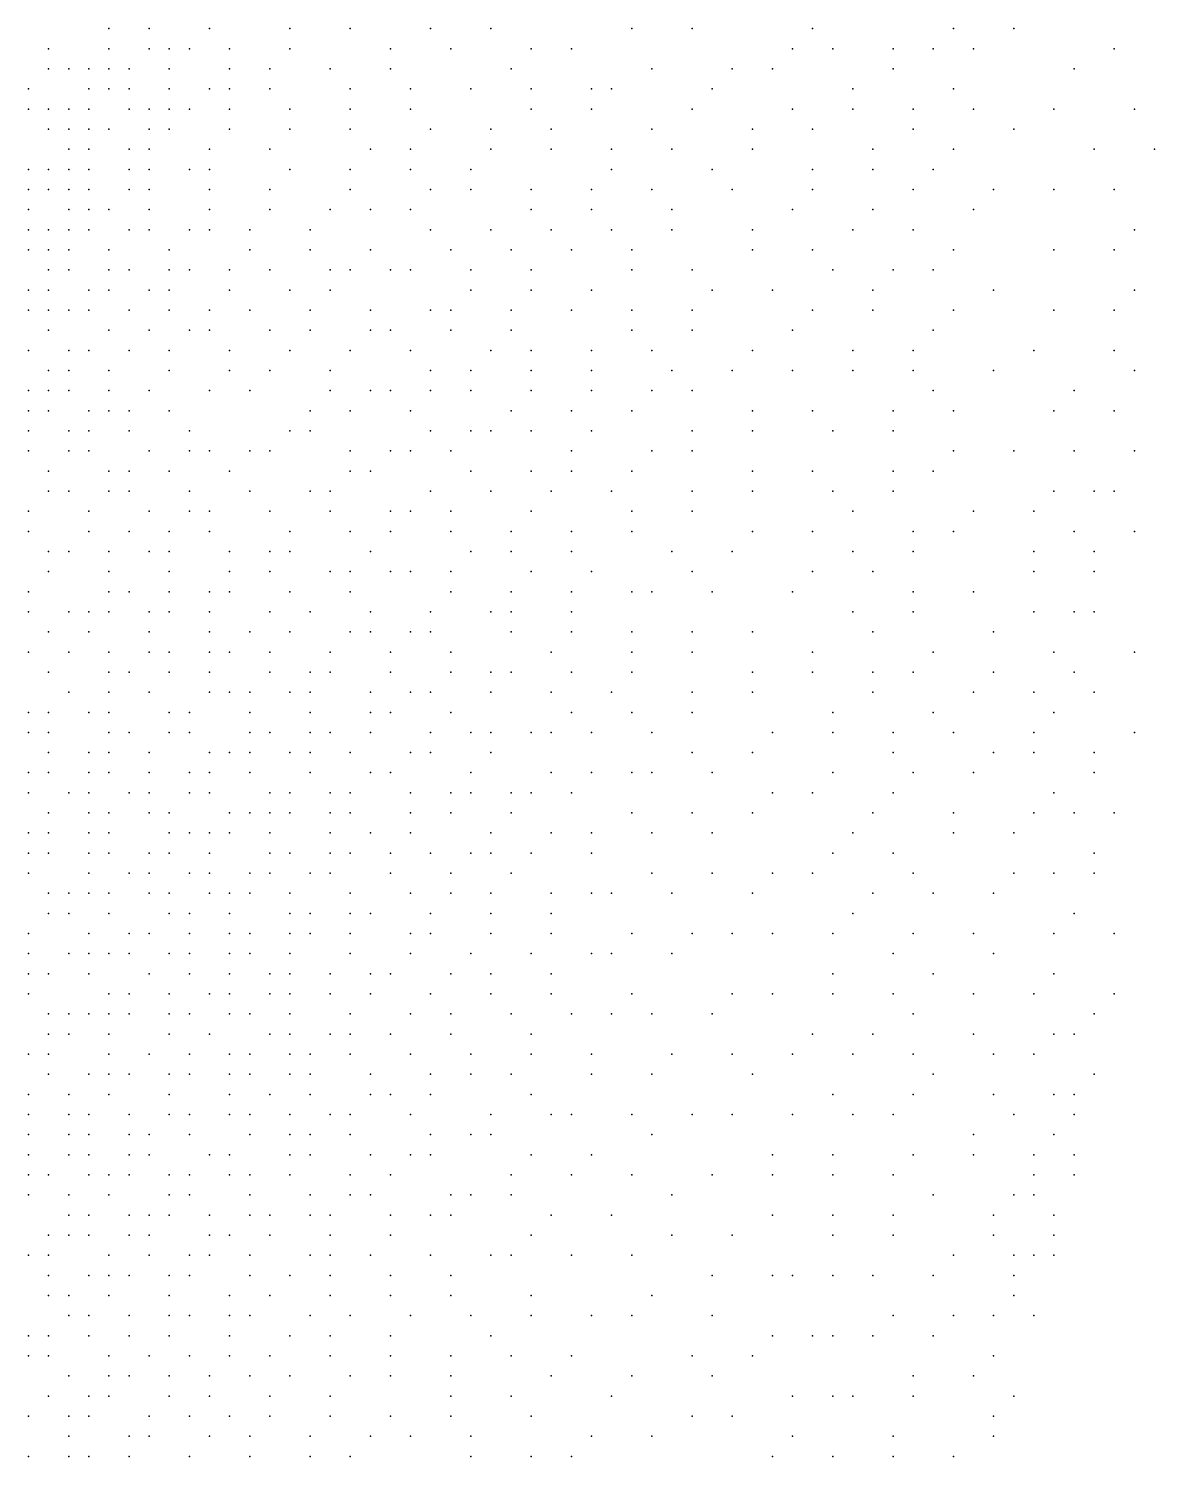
# Model space of a CAD drawing. Extents: x 429 to 793, y 817 to 1241.
# Drawn here: x 742.5 to 783.4, y 1029 to 1080.9 of the extents above; entities that cross this region are included whole.
import ezdxf

# ---------------------------------------------------------------- set-up
doc = ezdxf.new("R2010")
doc.units = 0

msp = doc.modelspace()

# ---------------------------------------------------------------- linework, layer by layer
for p in [(745.46, 1080.87, 164.753), (746.92, 1080.87, 163.33), (749.11, 1080.87, 160.583), (752.03, 1080.87, 157.74), (754.22, 1080.87, 155.53), (757.14, 1080.87, 152.585), (759.33, 1080.87, 149.86), (764.44, 1080.87, 142.743), (766.63, 1080.87, 139.165), (771.01, 1080.87, 129.66), (776.12, 1080.87, 115.195), (778.31, 1080.87, 107.238), (743.27, 1080.14, 166.727), (745.46, 1080.14, 164.548), (746.92, 1080.14, 163.305), (747.65, 1080.14, 162.54), (748.38, 1080.14, 161.487), (749.84, 1080.14, 160.45), (752.03, 1080.14, 158.133), (755.68, 1080.14, 154.42), (757.87, 1080.14, 151.99), (760.79, 1080.14, 147.813), (762.25, 1080.14, 146.448), (770.28, 1080.14, 131.862), (771.74, 1080.14, 128.385), (773.93, 1080.14, 122.55), (775.39, 1080.14, 118.312), (776.85, 1080.14, 112.822), (781.96, 1080.14, 85.96), (743.27, 1079.41, 167.1), (744, 1079.41, 166.345), (744.73, 1079.41, 165.59), (745.46, 1079.41, 165.02), (746.19, 1079.41, 164.07), (747.65, 1079.41, 162.345), (749.84, 1079.41, 160.21), (751.3, 1079.41, 158.527), (753.49, 1079.41, 156.72), (755.68, 1079.41, 154.158), (760.06, 1079.41, 149.34), (765.17, 1079.41, 141.51), (768.09, 1079.41, 136.83), (769.55, 1079.41, 133.695), (773.93, 1079.41, 122.948), (780.5, 1079.41, 96.078), (742.54, 1078.68, 167.887), (744.73, 1078.68, 165.682), (745.46, 1078.68, 164.83), (746.19, 1078.68, 163.875), (747.65, 1078.68, 162.66), (749.11, 1078.68, 161.077), (749.84, 1078.68, 160.54), (751.3, 1078.68, 158.92), (754.22, 1078.68, 156.02), (756.41, 1078.68, 153.37), (758.6, 1078.68, 150.882), (760.79, 1078.68, 148.313), (762.98, 1078.68, 145.28), (763.71, 1078.68, 144.53), (767.36, 1078.68, 138.22), (772.47, 1078.68, 126.73), (776.12, 1078.68, 114.815), (742.54, 1077.95, 168.28), (743.27, 1077.95, 167.515), (744, 1077.95, 166.75), (744.73, 1077.95, 165.723), (746.19, 1077.95, 164.19), (746.92, 1077.95, 163.17), (747.65, 1077.95, 162.56), (748.38, 1077.95, 161.99), (749.84, 1077.95, 160.365), (752.03, 1077.95, 158.173), (754.22, 1077.95, 156.015), (756.41, 1077.95, 153.827), (760.79, 1077.95, 148.147), (762.98, 1077.95, 145.622), (766.63, 1077.95, 139.265), (770.28, 1077.95, 132.292), (772.47, 1077.95, 126.755), (774.66, 1077.95, 120.853), (776.85, 1077.95, 113.635), (779.77, 1077.95, 101.167), (782.69, 1077.95, 79.24), (743.27, 1077.22, 167.637), (744, 1077.22, 166.615), (744.73, 1077.22, 166.057), (745.46, 1077.22, 165.075), (746.92, 1077.22, 163.838), (747.65, 1077.22, 162.97), (749.84, 1077.22, 160.737), (752.03, 1077.22, 157.993), (754.22, 1077.22, 156.09), (757.14, 1077.22, 152.95), (759.33, 1077.22, 150.425), (761.52, 1077.22, 147.435), (765.17, 1077.22, 142.565), (768.82, 1077.22, 135.182), (771.01, 1077.22, 131.24), (774.66, 1077.22, 120.67), (778.31, 1077.22, 107.25), (744, 1076.49, 166.993), (744.73, 1076.49, 165.967), (746.19, 1076.49, 164.42), (746.92, 1076.49, 163.9), (749.11, 1076.49, 161.23), (751.3, 1076.49, 159.195), (754.95, 1076.49, 155.32), (756.41, 1076.49, 153.845), (759.33, 1076.49, 150.122), (761.52, 1076.49, 147.902), (763.71, 1076.49, 144.49), (765.9, 1076.49, 141.107), (768.82, 1076.49, 135.89), (773.2, 1076.49, 125.675), (776.12, 1076.49, 116.802), (781.23, 1076.49, 92.823), (783.42, 1076.49, 69.13), (742.54, 1075.76, 168.66), (743.27, 1075.76, 167.895), (744, 1075.76, 166.91), (744.73, 1075.76, 166.355), (746.19, 1075.76, 164.815), (746.92, 1075.76, 163.817), (748.38, 1075.76, 162.445), (749.11, 1075.76, 161.67), (752.03, 1075.76, 158.757), (754.22, 1075.76, 155.845), (756.41, 1075.76, 153.948), (758.6, 1075.76, 151.6), (763.71, 1075.76, 144.985), (767.36, 1075.76, 138.645), (771.01, 1075.76, 129.82), (773.2, 1075.76, 125.32), (775.39, 1075.76, 118.785), (742.54, 1075.03, 168.215), (743.27, 1075.03, 167.77), (744, 1075.03, 167.257), (744.73, 1075.03, 166.23), (746.19, 1075.03, 164.69), (746.92, 1075.03, 164.16), (749.11, 1075.03, 161.967), (751.3, 1075.03, 159.73), (754.22, 1075.03, 156.662), (757.14, 1075.03, 153.157), (758.6, 1075.03, 151.695), (760.79, 1075.03, 148.9), (762.98, 1075.03, 145.48), (765.17, 1075.03, 142.675), (768.09, 1075.03, 136.67), (771.01, 1075.03, 131.3), (774.66, 1075.03, 121.113), (777.58, 1075.03, 111.268), (779.77, 1075.03, 101.572), (781.96, 1075.03, 87.55), (742.54, 1074.3, 168.797), (744, 1074.3, 167.335), (744.73, 1074.3, 166.565), (745.46, 1074.3, 165.683), (746.92, 1074.3, 164.238), (749.11, 1074.3, 161.927), (751.3, 1074.3, 159.59), (753.49, 1074.3, 157.317), (754.95, 1074.3, 155.622), (756.41, 1074.3, 154.215), (760.79, 1074.3, 149.045), (762.98, 1074.3, 146.043), (765.9, 1074.3, 141.732), (770.28, 1074.3, 132.772), (773.2, 1074.3, 126.115), (776.85, 1074.3, 114.87), (742.54, 1073.57, 168.677), (743.27, 1073.57, 168.193), (744, 1073.57, 167.16), (744.73, 1073.57, 166.465), (746.19, 1073.57, 165.255), (746.92, 1073.57, 164.48), (748.38, 1073.57, 162.88), (749.11, 1073.57, 162.343), (750.57, 1073.57, 160.71), (752.76, 1073.57, 158.595), (757.14, 1073.57, 153.41), (759.33, 1073.57, 150.727), (761.52, 1073.57, 148.122), (763.71, 1073.57, 144.96), (765.9, 1073.57, 141.45), (768.82, 1073.57, 135.488), (772.47, 1073.57, 128.412), (774.66, 1073.57, 122.32), (782.69, 1073.57, 81.3), (742.54, 1072.84, 169.13), (743.27, 1072.84, 168.36), (744, 1072.84, 167.59), (745.46, 1072.84, 166.03), (747.65, 1072.84, 163.915), (750.57, 1072.84, 160.55), (752.76, 1072.84, 158.177), (754.95, 1072.84, 156.427), (757.87, 1072.84, 153.23), (760.06, 1072.84, 149.82), (762.25, 1072.84, 147.43), (764.44, 1072.84, 143.922), (768.82, 1072.84, 136.05), (771.01, 1072.84, 131.952), (776.12, 1072.84, 117.67), (779.77, 1072.84, 101.59), (781.96, 1072.84, 88.37), (743.27, 1072.11, 168.542), (744, 1072.11, 167.515), (745.46, 1072.11, 166.473), (746.19, 1072.11, 165.423), (747.65, 1072.11, 163.82), (748.38, 1072.11, 163.48), (749.84, 1072.11, 162.123), (751.3, 1072.11, 160.55), (753.49, 1072.11, 158.103), (754.22, 1072.11, 157.475), (755.68, 1072.11, 155.69), (756.41, 1072.11, 155.04), (758.6, 1072.11, 152.42), (760.79, 1072.11, 149.128), (764.44, 1072.11, 144.43), (766.63, 1072.11, 141.038), (771.74, 1072.11, 129.975), (773.93, 1072.11, 124.664), (775.39, 1072.11, 120.035), (742.54, 1071.38, 169.49), (743.27, 1071.38, 168.467), (744.73, 1071.38, 167.44), (745.46, 1071.38, 166.655), (746.92, 1071.38, 164.817), (747.65, 1071.38, 164.29), (749.84, 1071.38, 162.097), (752.03, 1071.38, 159.59), (753.49, 1071.38, 158.062), (758.6, 1071.38, 152.303), (760.79, 1071.38, 149.63), (762.98, 1071.38, 146.98), (767.36, 1071.38, 139.93), (769.55, 1071.38, 135.435), (773.2, 1071.38, 126.602), (777.58, 1071.38, 112.552), (782.69, 1071.38, 82.277), (742.54, 1070.65, 169.335), (743.27, 1070.65, 168.925), (744, 1070.65, 167.917), (744.73, 1070.65, 167.385), (746.19, 1070.65, 165.81), (747.65, 1070.65, 164.225), (749.11, 1070.65, 162.955), (750.57, 1070.65, 161.68), (752.76, 1070.65, 159.11), (754.95, 1070.65, 156.707), (757.14, 1070.65, 154.445), (757.87, 1070.65, 153.525), (760.06, 1070.65, 150.753), (762.25, 1070.65, 147.965), (764.44, 1070.65, 143.94), (766.63, 1070.65, 141.3), (771.01, 1070.65, 131.89), (773.2, 1070.65, 127.025), (776.12, 1070.65, 117.726), (779.77, 1070.65, 102.711), (781.96, 1070.65, 89.21), (743.27, 1069.92, 169.28), (745.46, 1069.92, 166.803), (746.92, 1069.92, 165.75), (748.38, 1069.92, 164.16), (749.11, 1069.92, 163.59), (751.3, 1069.92, 161.22), (752.76, 1069.92, 159.63), (754.95, 1069.92, 157.23), (755.68, 1069.92, 156.18), (757.87, 1069.92, 153.983), (760.06, 1069.92, 151.21), (764.44, 1069.92, 144.577), (766.63, 1069.92, 141.02), (770.28, 1069.92, 133.36), (775.39, 1069.92, 120.71), (742.54, 1069.19, 169.897), (744, 1069.19, 168.46), (744.73, 1069.19, 167.843), (746.19, 1069.19, 166.243), (747.65, 1069.19, 165.162), (749.84, 1069.19, 162.997), (752.03, 1069.19, 160.15), (754.22, 1069.19, 158.303), (756.41, 1069.19, 155.643), (759.33, 1069.19, 152.18), (760.79, 1069.19, 150.327), (762.98, 1069.19, 146.86), (765.17, 1069.19, 144.188), (768.82, 1069.19, 136.96), (772.47, 1069.19, 128.977), (774.66, 1069.19, 122.857), (779.04, 1069.19, 106.468), (781.96, 1069.19, 88.683), (743.27, 1068.46, 169.353), (744, 1068.46, 168.825), (745.46, 1068.46, 167.64), (747.65, 1068.46, 165.107), (749.84, 1068.46, 163.205), (751.3, 1068.46, 161.78), (753.49, 1068.46, 159.292), (757.14, 1068.46, 154.423), (758.6, 1068.46, 153.02), (760.79, 1068.46, 150.375), (762.98, 1068.46, 147.48), (765.9, 1068.46, 142.613), (768.09, 1068.46, 139.08), (770.28, 1068.46, 134.51), (772.47, 1068.46, 128.637), (774.66, 1068.46, 123.268), (777.58, 1068.46, 112.215), (782.69, 1068.46, 81.755), (742.54, 1067.73, 170.32), (743.27, 1067.73, 169.807), (744, 1067.73, 168.78), (745.46, 1067.73, 167.747), (746.92, 1067.73, 166.17), (749.11, 1067.73, 163.985), (750.57, 1067.73, 162.3), (753.49, 1067.73, 159.192), (754.95, 1067.73, 158.09), (755.68, 1067.73, 156.87), (757.14, 1067.73, 154.96), (758.6, 1067.73, 153.825), (760.79, 1067.73, 150.81), (762.98, 1067.73, 147.85), (765.17, 1067.73, 144.465), (766.63, 1067.73, 140.997), (775.39, 1067.73, 120.97), (780.5, 1067.73, 99.2), (742.54, 1067, 170.84), (743.27, 1067, 169.93), (744.73, 1067, 168.77), (745.46, 1067, 167.74), (746.19, 1067, 167.205), (747.65, 1067, 165.985), (752.76, 1067, 160.5), (754.22, 1067, 159.243), (756.41, 1067, 156.067), (760.06, 1067, 151.997), (762.25, 1067, 149.053), (764.44, 1067, 145.75), (768.82, 1067, 137.648), (771.01, 1067, 133.145), (773.93, 1067, 125.66), (776.12, 1067, 118.645), (779.77, 1067, 103.316), (781.96, 1067, 88.715), (742.54, 1066.27, 170.842), (744, 1066.27, 169.15), (744.73, 1066.27, 168.25), (746.19, 1066.27, 167.707), (748.38, 1066.27, 165.135), (752.03, 1066.27, 161.755), (752.76, 1066.27, 160.89), (757.14, 1066.27, 155.973), (758.6, 1066.27, 154.017), (759.33, 1066.27, 153.25), (760.79, 1066.27, 151.033), (762.98, 1066.27, 147.415), (766.63, 1066.27, 141.275), (768.82, 1066.27, 138.215), (771.74, 1066.27, 130.26), (773.93, 1066.27, 125.686), (742.54, 1065.54, 171.105), (744, 1065.54, 169.81), (744.73, 1065.54, 169.29), (746.92, 1065.54, 167.165), (748.38, 1065.54, 165.535), (749.11, 1065.54, 164.978), (750.57, 1065.54, 163.297), (751.3, 1065.54, 162.742), (754.22, 1065.54, 159.717), (755.68, 1065.54, 157.867), (756.41, 1065.54, 157.177), (757.87, 1065.54, 155.087), (762.25, 1065.54, 149.497), (765.17, 1065.54, 144.603), (766.63, 1065.54, 142.36), (776.12, 1065.54, 118.29), (778.31, 1065.54, 110.135), (780.5, 1065.54, 99.257), (782.69, 1065.54, 81.255), (743.27, 1064.81, 170.34), (745.46, 1064.81, 168.755), (746.19, 1064.81, 167.955), (747.65, 1064.81, 166.623), (749.84, 1064.81, 164.387), (754.22, 1064.81, 159.82), (754.95, 1064.81, 158.9), (758.6, 1064.81, 154.37), (760.79, 1064.81, 151.633), (762.25, 1064.81, 149.568), (764.44, 1064.81, 145.675), (768.82, 1064.81, 138.503), (771.01, 1064.81, 132.53), (773.93, 1064.81, 125.747), (775.39, 1064.81, 121.348), (743.27, 1064.08, 170.87), (744, 1064.08, 170.35), (745.46, 1064.08, 168.75), (746.19, 1064.08, 168.222), (748.38, 1064.08, 165.902), (750.57, 1064.08, 163.79), (752.76, 1064.08, 161.43), (753.49, 1064.08, 160.855), (757.14, 1064.08, 156.37), (759.33, 1064.08, 153.768), (761.52, 1064.08, 150.732), (763.71, 1064.08, 147.61), (766.63, 1064.08, 142.772), (768.82, 1064.08, 138.374), (771.74, 1064.08, 131.12), (773.93, 1064.08, 126.3), (779.77, 1064.08, 103.39), (781.23, 1064.08, 94.053), (781.96, 1064.08, 88.51), (742.54, 1063.35, 171.4), (744.73, 1063.35, 169.958), (746.92, 1063.35, 167.693), (748.38, 1063.35, 166.305), (749.11, 1063.35, 165.883), (751.3, 1063.35, 163.16), (753.49, 1063.35, 161.08), (755.68, 1063.35, 158.86), (756.41, 1063.35, 157.742), (757.87, 1063.35, 155.523), (760.79, 1063.35, 151.96), (764.44, 1063.35, 146.72), (766.63, 1063.35, 143.185), (772.47, 1063.35, 130.152), (776.85, 1063.35, 116.385), (779.04, 1063.35, 106.685), (742.54, 1062.62, 171.94), (744.73, 1062.62, 169.835), (746.19, 1062.62, 168.237), (747.65, 1062.62, 167.15), (749.11, 1062.62, 166.023), (752.03, 1062.62, 163.145), (754.22, 1062.62, 160.09), (755.68, 1062.62, 158.823), (757.87, 1062.62, 156.1), (760.06, 1062.62, 153.353), (762.25, 1062.62, 149.6), (764.44, 1062.62, 147.13), (768.82, 1062.62, 137.758), (771.01, 1062.62, 134.154), (774.66, 1062.62, 123.53), (776.12, 1062.62, 118.8), (780.5, 1062.62, 98.765), (782.69, 1062.62, 79.667), (743.27, 1061.89, 171.447), (744, 1061.89, 170.923), (745.46, 1061.89, 169.872), (746.92, 1061.89, 168.375), (747.65, 1061.89, 167.56), (749.84, 1061.89, 165.44), (751.3, 1061.89, 164.11), (752.03, 1061.89, 163.1), (754.95, 1061.89, 160), (758.6, 1061.89, 155.508), (760.06, 1061.89, 153.14), (762.25, 1061.89, 150.127), (765.9, 1061.89, 144.265), (768.09, 1061.89, 140.595), (772.47, 1061.89, 130.475), (774.66, 1061.89, 122.76), (779.04, 1061.89, 106.93), (781.23, 1061.89, 93.287), (743.27, 1061.16, 172.01), (745.46, 1061.16, 169.907), (747.65, 1061.16, 167.97), (749.84, 1061.16, 166), (751.3, 1061.16, 164.247), (753.49, 1061.16, 161.85), (754.22, 1061.16, 161.212), (755.68, 1061.16, 159.462), (756.41, 1061.16, 157.96), (757.87, 1061.16, 156.638), (760.79, 1061.16, 153.02), (762.98, 1061.16, 149.17), (766.63, 1061.16, 143.325), (771.01, 1061.16, 134.243), (773.2, 1061.16, 128.61), (779.04, 1061.16, 106.752), (781.23, 1061.16, 93.033), (742.54, 1060.43, 172.537), (745.46, 1060.43, 170.47), (746.19, 1060.43, 169.37), (747.65, 1060.43, 168.267), (749.11, 1060.43, 166.715), (749.84, 1060.43, 165.845), (752.03, 1060.43, 163.625), (754.22, 1060.43, 161.147), (757.87, 1060.43, 157.177), (760.06, 1060.43, 154.333), (762.25, 1060.43, 150.61), (764.44, 1060.43, 147.403), (765.17, 1060.43, 145.973), (767.36, 1060.43, 142.39), (770.28, 1060.43, 135.982), (774.66, 1060.43, 124.072), (776.85, 1060.43, 116.498), (742.54, 1059.7, 173.103), (744, 1059.7, 171.563), (744.73, 1059.7, 171.037), (745.46, 1059.7, 170.497), (746.92, 1059.7, 169.249), (747.65, 1059.7, 168.28), (749.11, 1059.7, 167.155), (751.3, 1059.7, 164.807), (752.76, 1059.7, 163.59), (754.95, 1059.7, 160.775), (757.14, 1059.7, 158.447), (759.33, 1059.7, 154.937), (760.06, 1059.7, 154.278), (762.25, 1059.7, 151.22), (772.47, 1059.7, 130.572), (774.66, 1059.7, 123.842), (779.04, 1059.7, 105.995), (780.5, 1059.7, 98.025), (781.23, 1059.7, 92.28), (743.27, 1058.97, 172.495), (744.73, 1058.97, 171.603), (746.92, 1058.97, 169.397), (749.11, 1058.97, 167.15), (750.57, 1058.97, 165.97), (752.03, 1058.97, 164.485), (754.22, 1058.97, 162.292), (754.95, 1058.97, 161.2), (756.41, 1058.97, 159.043), (757.14, 1058.97, 158.407), (760.06, 1058.97, 154.412), (762.25, 1058.97, 151.09), (764.44, 1058.97, 148.04), (766.63, 1058.97, 144.147), (768.82, 1058.97, 139.02), (773.2, 1058.97, 128.596), (777.58, 1058.97, 113.31), (742.54, 1058.24, 173.19), (744, 1058.24, 172.17), (745.46, 1058.24, 171.09), (746.92, 1058.24, 169.423), (747.65, 1058.24, 168.873), (749.11, 1058.24, 167.577), (749.84, 1058.24, 166.557), (751.3, 1058.24, 165.355), (753.49, 1058.24, 162.907), (755.68, 1058.24, 160.29), (757.87, 1058.24, 157.61), (761.52, 1058.24, 152.709), (764.44, 1058.24, 147.723), (766.63, 1058.24, 143.974), (771.01, 1058.24, 134.94), (775.39, 1058.24, 122.12), (779.77, 1058.24, 101.927), (782.69, 1058.24, 69.7), (743.27, 1057.51, 173.283), (745.46, 1057.51, 171.4), (746.19, 1057.51, 170.577), (747.65, 1057.51, 169.463), (749.11, 1057.51, 168), (751.3, 1057.51, 165.33), (752.76, 1057.51, 164.11), (753.49, 1057.51, 163.5), (755.68, 1057.51, 160.887), (757.87, 1057.51, 158.013), (759.33, 1057.51, 156.05), (760.06, 1057.51, 154.613), (762.25, 1057.51, 151.868), (764.44, 1057.51, 148.357), (768.82, 1057.51, 139.957), (771.01, 1057.51, 134.673), (773.2, 1057.51, 129.178), (774.66, 1057.51, 124.781), (777.58, 1057.51, 113.38), (780.5, 1057.51, 97.025), (744, 1056.78, 172.787), (745.46, 1056.78, 171.693), (746.92, 1056.78, 170.053), (749.11, 1056.78, 168.313), (749.84, 1056.78, 167.14), (750.57, 1056.78, 166.673), (752.03, 1056.78, 165.31), (752.76, 1056.78, 164.09), (754.95, 1056.78, 162.12), (756.41, 1056.78, 160.167), (757.14, 1056.78, 158.81), (759.33, 1056.78, 156.25), (761.52, 1056.78, 152.93), (763.71, 1056.78, 149.927), (766.63, 1056.78, 144.519), (768.82, 1056.78, 139.763), (773.2, 1056.78, 128.687), (776.85, 1056.78, 116.63), (779.04, 1056.78, 105.823), (781.23, 1056.78, 90.466), (742.54, 1056.05, 174.443), (743.27, 1056.05, 173.91), (744.73, 1056.05, 172.697), (745.46, 1056.05, 171.877), (747.65, 1056.05, 170.06), (748.38, 1056.05, 169.341), (750.57, 1056.05, 166.517), (752.76, 1056.05, 164.68), (754.95, 1056.05, 162.08), (755.68, 1056.05, 161.43), (757.87, 1056.05, 158.353), (762.25, 1056.05, 152.047), (764.44, 1056.05, 148.833), (766.63, 1056.05, 144.778), (771.74, 1056.05, 133.28), (775.39, 1056.05, 121.455), (779.77, 1056.05, 101.208), (742.54, 1055.32, 174.74), (743.27, 1055.32, 173.963), (745.46, 1055.32, 171.913), (746.19, 1055.32, 171.51), (747.65, 1055.32, 170.083), (748.38, 1055.32, 169.49), (750.57, 1055.32, 167.127), (751.3, 1055.32, 166.503), (752.76, 1055.32, 164.64), (753.49, 1055.32, 164.302), (754.95, 1055.32, 162.382), (757.14, 1055.32, 159.826), (758.6, 1055.32, 157.873), (759.33, 1055.32, 156.453), (760.79, 1055.32, 154.92), (761.52, 1055.32, 153.433), (762.98, 1055.32, 151.48), (765.17, 1055.32, 147.737), (769.55, 1055.32, 138.598), (771.74, 1055.32, 133.06), (773.93, 1055.32, 127.23), (776.12, 1055.32, 118.745), (779.04, 1055.32, 105.33), (782.69, 1055.32, 2.295), (743.27, 1054.59, 174.017), (744.73, 1054.59, 172.897), (745.46, 1054.59, 172.353), (746.92, 1054.59, 171.263), (749.11, 1054.59, 168.92), (749.84, 1054.59, 168.458), (750.57, 1054.59, 167.566), (752.03, 1054.59, 165.87), (752.76, 1054.59, 165.237), (754.22, 1054.59, 163.333), (756.41, 1054.59, 160.613), (757.14, 1054.59, 159.93), (759.33, 1054.59, 157.08), (766.63, 1054.59, 145.11), (768.82, 1054.59, 140.67), (773.93, 1054.59, 127), (777.58, 1054.59, 113.205), (779.04, 1054.59, 105.083), (781.23, 1054.59, 88.77), (742.54, 1053.86, 175.15), (743.27, 1053.86, 174.61), (744.73, 1053.86, 173.255), (745.46, 1053.86, 172.848), (746.92, 1053.86, 171.143), (748.38, 1053.86, 169.835), (749.11, 1053.86, 168.923), (750.57, 1053.86, 167.687), (752.76, 1053.86, 165.203), (754.95, 1053.86, 162.57), (755.68, 1053.86, 162.198), (758.6, 1053.86, 158.377), (761.52, 1053.86, 153.93), (762.98, 1053.86, 151.825), (764.44, 1053.86, 149.341), (765.17, 1053.86, 148.223), (767.36, 1053.86, 143.997), (771.74, 1053.86, 133.383), (774.66, 1053.86, 124.285), (776.85, 1053.86, 116.205), (781.23, 1053.86, 87.566), (742.54, 1053.13, 175.323), (744, 1053.13, 174.12), (744.73, 1053.13, 173.712), (746.19, 1053.13, 172.463), (746.92, 1053.13, 171.57), (748.38, 1053.13, 170.292), (749.11, 1053.13, 169.533), (751.3, 1053.13, 167.07), (752.03, 1053.13, 166.437), (753.49, 1053.13, 164.678), (754.22, 1053.13, 164.185), (756.41, 1053.13, 161.157), (757.87, 1053.13, 159.703), (758.6, 1053.13, 158.29), (760.06, 1053.13, 156.307), (760.79, 1053.13, 155.303), (762.25, 1053.13, 153.057), (769.55, 1053.13, 138.767), (771.01, 1053.13, 135.63), (773.93, 1053.13, 127.31), (779.77, 1053.13, 99.91), (743.27, 1052.4, 174.71), (744.73, 1052.4, 173.763), (745.46, 1052.4, 173.073), (746.92, 1052.4, 172.069), (747.65, 1052.4, 171.333), (749.84, 1052.4, 168.923), (750.57, 1052.4, 168.457), (751.3, 1052.4, 167.683), (752.03, 1052.4, 166.565), (753.49, 1052.4, 165.13), (754.22, 1052.4, 164.447), (756.41, 1052.4, 161.567), (757.87, 1052.4, 159.617), (760.06, 1052.4, 156.657), (764.44, 1052.4, 149.667), (766.63, 1052.4, 145.213), (768.82, 1052.4, 140.658), (773.2, 1052.4, 129.652), (776.12, 1052.4, 119.215), (779.04, 1052.4, 104.35), (780.5, 1052.4, 93.43), (781.96, 1052.4, 5.478), (742.54, 1051.67, 175.89), (743.27, 1051.67, 175.487), (744.73, 1051.67, 173.81), (745.46, 1051.67, 173.673), (747.65, 1051.67, 171.665), (748.38, 1051.67, 170.76), (749.11, 1051.67, 169.83), (749.84, 1051.67, 169.523), (751.3, 1051.67, 167.657), (753.49, 1051.67, 165.05), (754.95, 1051.67, 163.723), (756.41, 1051.67, 162.003), (759.33, 1051.67, 157.695), (761.52, 1051.67, 154.317), (762.98, 1051.67, 152.42), (765.17, 1051.67, 148.527), (767.36, 1051.67, 144.187), (772.47, 1051.67, 131.74), (776.12, 1051.67, 118.957), (778.31, 1051.67, 108.21), (742.54, 1050.94, 176.371), (743.27, 1050.94, 175.543), (744.73, 1050.94, 174.307), (745.46, 1050.94, 173.717), (746.92, 1050.94, 172.122), (747.65, 1050.94, 171.37), (749.11, 1050.94, 170.157), (751.3, 1050.94, 167.933), (752.03, 1050.94, 166.99), (753.49, 1050.94, 165.663), (754.22, 1050.94, 164.505), (755.68, 1050.94, 162.997), (757.14, 1050.94, 160.85), (758.6, 1050.94, 159.217), (759.33, 1050.94, 158.158), (760.79, 1050.94, 155.84), (762.98, 1050.94, 152.27), (771.74, 1050.94, 134.005), (773.93, 1050.94, 127.348), (781.23, 1050.94, 84.132), (742.54, 1050.21, 176.55), (744.73, 1050.21, 174.35), (746.19, 1050.21, 173.17), (746.92, 1050.21, 172.58), (748.38, 1050.21, 171.23), (749.11, 1050.21, 170.312), (750.57, 1050.21, 168.893), (751.3, 1050.21, 168.237), (752.76, 1050.21, 166.463), (753.49, 1050.21, 165.613), (755.68, 1050.21, 162.933), (757.87, 1050.21, 160.209), (760.06, 1050.21, 156.947), (765.17, 1050.21, 148.37), (767.36, 1050.21, 144.414), (769.55, 1050.21, 139.165), (771.01, 1050.21, 135.773), (774.66, 1050.21, 124.583), (778.31, 1050.21, 107.99), (779.77, 1050.21, 98.063), (781.23, 1050.21, 82.513), (743.27, 1049.48, 176.06), (744, 1049.48, 175.658), (744.73, 1049.48, 174.786), (745.46, 1049.48, 174.383), (746.92, 1049.48, 172.597), (747.65, 1049.48, 172.13), (749.11, 1049.48, 170.78), (749.84, 1049.48, 170.157), (750.57, 1049.48, 168.877), (752.03, 1049.48, 167.563), (754.22, 1049.48, 165.382), (756.41, 1049.48, 162.275), (757.87, 1049.48, 160.677), (759.33, 1049.48, 158.517), (761.52, 1049.48, 154.68), (762.98, 1049.48, 152.213), (763.71, 1049.48, 151.43), (765.9, 1049.48, 147.54), (768.82, 1049.48, 141.32), (773.2, 1049.48, 129.515), (775.39, 1049.48, 121.71), (777.58, 1049.48, 112.085), (743.27, 1048.75, 176.11), (744, 1048.75, 175.523), (745.46, 1048.75, 174.417), (747.65, 1048.75, 171.997), (748.38, 1048.75, 171.38), (749.84, 1048.75, 170.14), (752.03, 1048.75, 167.858), (752.76, 1048.75, 166.89), (754.22, 1048.75, 165.318), (754.95, 1048.75, 164.313), (757.14, 1048.75, 161.68), (759.33, 1048.75, 158.413), (761.52, 1048.75, 155.385), (772.47, 1048.75, 131.588), (780.5, 1048.75, 89.305), (742.54, 1048.02, 176.733), (744.73, 1048.02, 175.037), (746.19, 1048.02, 173.843), (746.92, 1048.02, 173.237), (748.38, 1048.02, 171.705), (749.84, 1048.02, 170.275), (750.57, 1048.02, 169.298), (752.03, 1048.02, 167.825), (752.76, 1048.02, 166.797), (754.22, 1048.02, 165.437), (756.41, 1048.02, 162.63), (757.14, 1048.02, 161.917), (759.33, 1048.02, 158.824), (761.52, 1048.02, 155.157), (764.44, 1048.02, 150.14), (766.63, 1048.02, 145.827), (768.09, 1048.02, 143.057), (769.55, 1048.02, 140.01), (771.74, 1048.02, 133.893), (774.66, 1048.02, 124.666), (776.85, 1048.02, 114.985), (779.77, 1048.02, 96.173), (781.96, 1048.02, 3.785), (742.54, 1047.29, 177.357), (744, 1047.29, 175.776), (744.73, 1047.29, 175.342), (745.46, 1047.29, 174.908), (746.19, 1047.29, 173.995), (747.65, 1047.29, 172.63), (748.38, 1047.29, 172.168), (749.84, 1047.29, 170.747), (750.57, 1047.29, 169.77), (752.03, 1047.29, 168.292), (754.22, 1047.29, 165.39), (756.41, 1047.29, 162.533), (758.6, 1047.29, 159.853), (760.79, 1047.29, 156.56), (762.98, 1047.29, 152.537), (763.71, 1047.29, 152.06), (765.9, 1047.29, 147.5), (773.93, 1047.29, 127.03), (777.58, 1047.29, 110.36), (742.54, 1046.56, 177.517), (743.27, 1046.56, 177.105), (744.73, 1046.56, 175.67), (746.92, 1046.56, 173.237), (748.38, 1046.56, 172.168), (749.84, 1046.56, 170.73), (751.3, 1046.56, 168.76), (752.03, 1046.56, 168.21), (753.49, 1046.56, 166.687), (754.95, 1046.56, 164.633), (755.68, 1046.56, 163.92), (757.87, 1046.56, 161), (759.33, 1046.56, 158.683), (761.52, 1046.56, 155.67), (771.74, 1046.56, 134.193), (775.39, 1046.56, 121.44), (779.77, 1046.56, 94.093), (742.54, 1045.83, 177.42), (745.46, 1045.83, 175.087), (746.19, 1045.83, 174.49), (747.65, 1045.83, 173.25), (749.11, 1045.83, 171.663), (749.84, 1045.83, 171.163), (751.3, 1045.83, 169.383), (752.03, 1045.83, 168.027), (753.49, 1045.83, 166.623), (754.95, 1045.83, 165.25), (757.14, 1045.83, 162.34), (759.33, 1045.83, 158.998), (761.52, 1045.83, 155.53), (764.44, 1045.83, 150.47), (768.09, 1045.83, 143.307), (769.55, 1045.83, 140.085), (771.74, 1045.83, 133.734), (773.93, 1045.83, 127.175), (776.85, 1045.83, 113.868), (779.04, 1045.83, 100.085), (781.96, 1045.83, 2.7), (743.27, 1045.1, 177.178), (744, 1045.1, 176.742), (744.73, 1045.1, 175.83), (745.46, 1045.1, 175.383), (746.19, 1045.1, 174.933), (747.65, 1045.1, 173.247), (748.38, 1045.1, 172.613), (749.84, 1045.1, 171.297), (750.57, 1045.1, 170.163), (752.03, 1045.1, 168.667), (754.22, 1045.1, 165.867), (756.41, 1045.1, 163.365), (757.87, 1045.1, 161.503), (760.06, 1045.1, 158.447), (762.25, 1045.1, 154.77), (763.71, 1045.1, 152.236), (765.17, 1045.1, 149.46), (767.36, 1045.1, 145.067), (774.66, 1045.1, 124.236), (781.23, 1045.1, 4.49), (743.27, 1044.37, 177.641), (744, 1044.37, 176.91), (745.46, 1044.37, 175.693), (747.65, 1044.37, 173.23), (749.11, 1044.37, 171.93), (751.3, 1044.37, 169.593), (752.03, 1044.37, 168.62), (753.49, 1044.37, 167.183), (754.22, 1044.37, 165.973), (755.68, 1044.37, 164.39), (757.87, 1044.37, 161.4), (760.79, 1044.37, 156.954), (771.01, 1044.37, 135.79), (773.2, 1044.37, 129.227), (776.85, 1044.37, 113.787), (779.77, 1044.37, 90.737), (780.5, 1044.37, 79.93), (742.54, 1043.64, 178.103), (743.27, 1043.64, 177.668), (745.46, 1043.64, 175.857), (746.92, 1043.64, 174.48), (748.38, 1043.64, 173.045), (749.84, 1043.64, 171.24), (750.57, 1043.64, 170.577), (752.03, 1043.64, 169.043), (752.76, 1043.64, 168.026), (754.22, 1043.64, 166.407), (756.41, 1043.64, 163.742), (758.6, 1043.64, 160.563), (760.79, 1043.64, 157.427), (762.98, 1043.64, 153.337), (765.9, 1043.64, 148.273), (768.09, 1043.64, 143.617), (770.28, 1043.64, 138.022), (772.47, 1043.64, 131.541), (774.66, 1043.64, 123.915), (777.58, 1043.64, 109.115), (779.04, 1043.64, 97.553), (743.27, 1042.91, 177.668), (744.73, 1042.91, 176.307), (745.46, 1042.91, 175.843), (746.19, 1042.91, 175.08), (747.65, 1042.91, 173.807), (748.38, 1042.91, 173.005), (749.84, 1042.91, 171.545), (750.57, 1042.91, 170.523), (752.03, 1042.91, 169.163), (752.76, 1042.91, 168.43), (754.95, 1042.91, 165.777), (757.14, 1042.91, 162.421), (758.6, 1042.91, 160.745), (760.06, 1042.91, 158.485), (762.98, 1042.91, 153.51), (765.17, 1042.91, 149.763), (768.82, 1042.91, 141.66), (775.39, 1042.91, 120.242), (781.23, 1042.91, 2.96), (742.54, 1042.18, 178.727), (744, 1042.18, 177.205), (745.46, 1042.18, 175.83), (747.65, 1042.18, 173.78), (749.84, 1042.18, 171.797), (751.3, 1042.18, 169.942), (752.76, 1042.18, 168.347), (754.95, 1042.18, 165.683), (755.68, 1042.18, 164.823), (757.14, 1042.18, 162.935), (760.79, 1042.18, 157.14), (771.74, 1042.18, 133.852), (774.66, 1042.18, 123.047), (777.58, 1042.18, 107.61), (779.77, 1042.18, 86.423), (780.5, 1042.18, 4.71), (742.54, 1041.45, 178.73), (744, 1041.45, 177.52), (744.73, 1041.45, 176.9), (746.19, 1041.45, 175.317), (747.65, 1041.45, 173.903), (748.38, 1041.45, 173.407), (749.84, 1041.45, 171.908), (750.57, 1041.45, 170.876), (752.03, 1041.45, 169.34), (753.49, 1041.45, 167.553), (754.22, 1041.45, 166.843), (756.41, 1041.45, 163.89), (759.33, 1041.45, 159.952), (761.52, 1041.45, 156.2), (762.25, 1041.45, 155.26), (764.44, 1041.45, 151.057), (766.63, 1041.45, 146.677), (768.09, 1041.45, 143.02), (770.28, 1041.45, 138.12), (772.47, 1041.45, 131.62), (773.93, 1041.45, 125.755), (778.31, 1041.45, 101.197), (780.5, 1041.45, 3.617), (742.54, 1040.72, 179.025), (744, 1040.72, 177.673), (744.73, 1040.72, 176.89), (746.19, 1040.72, 175.607), (746.92, 1040.72, 174.812), (748.38, 1040.72, 173.36), (750.57, 1040.72, 170.987), (752.03, 1040.72, 168.953), (752.76, 1040.72, 168.18), (754.22, 1040.72, 166.76), (757.14, 1040.72, 163.191), (758.6, 1040.72, 160.777), (759.33, 1040.72, 159.893), (765.17, 1040.72, 149.888), (776.85, 1040.72, 111.68), (779.77, 1040.72, 82.523), (742.54, 1039.99, 179.015), (744, 1039.99, 177.663), (744.73, 1039.99, 177.195), (746.19, 1039.99, 175.583), (746.92, 1039.99, 174.933), (749.11, 1039.99, 172.947), (749.84, 1039.99, 171.762), (752.03, 1039.99, 169.665), (752.76, 1039.99, 168.675), (754.95, 1039.99, 165.947), (756.41, 1039.99, 163.663), (757.14, 1039.99, 163.078), (760.79, 1039.99, 157.763), (762.98, 1039.99, 154.143), (769.55, 1039.99, 139.886), (771.74, 1039.99, 133.62), (774.66, 1039.99, 122.717), (776.85, 1039.99, 110.397), (779.04, 1039.99, 91.153), (780.5, 1039.99, 2.377), (742.54, 1039.26, 179.32), (743.27, 1039.26, 178.562), (744.73, 1039.26, 176.843), (745.46, 1039.26, 176.673), (746.19, 1039.26, 175.71), (747.65, 1039.26, 174.26), (748.38, 1039.26, 173.715), (749.84, 1039.26, 172.22), (750.57, 1039.26, 171.235), (752.03, 1039.26, 169.47), (754.22, 1039.26, 166.98), (755.68, 1039.26, 165.113), (760.06, 1039.26, 158.857), (762.25, 1039.26, 155.245), (764.44, 1039.26, 151.32), (767.36, 1039.26, 145.207), (769.55, 1039.26, 139.673), (771.74, 1039.26, 133.39), (773.93, 1039.26, 125.491), (779.04, 1039.26, 89.889), (780.5, 1039.26, 1.63), (742.54, 1038.53, 179.468), (744, 1038.53, 178.11), (745.46, 1038.53, 176.622), (747.65, 1038.53, 174.2), (748.38, 1038.53, 173.533), (750.57, 1038.53, 171.47), (752.76, 1038.53, 168.61), (754.22, 1038.53, 167.187), (754.95, 1038.53, 166.252), (757.87, 1038.53, 162.205), (758.6, 1038.53, 161.147), (760.06, 1038.53, 158.703), (765.9, 1038.53, 147.947), (775.39, 1038.53, 118.575), (778.31, 1038.53, 97.675), (779.04, 1038.53, 88.923), (744, 1037.8, 178.073), (744.73, 1037.8, 177.39), (746.19, 1037.8, 176.11), (746.92, 1037.8, 174.8), (747.65, 1037.8, 174.14), (749.11, 1037.8, 172.747), (750.57, 1037.8, 171.39), (751.3, 1037.8, 170.7), (752.76, 1037.8, 168.912), (753.49, 1037.8, 167.8), (755.68, 1037.8, 165.038), (757.14, 1037.8, 163.29), (757.87, 1037.8, 161.757), (761.52, 1037.8, 156.645), (763.71, 1037.8, 152.28), (769.55, 1037.8, 139.163), (771.74, 1037.8, 132.996), (773.93, 1037.8, 125.285), (777.58, 1037.8, 103.645), (779.77, 1037.8, 3.122), (743.27, 1037.07, 178.653), (744, 1037.07, 178.037), (744.73, 1037.07, 177.353), (746.19, 1037.07, 176.06), (746.92, 1037.07, 175.4), (749.11, 1037.07, 173.042), (749.84, 1037.07, 171.993), (751.3, 1037.07, 170.407), (753.49, 1037.07, 167.69), (755.68, 1037.07, 164.915), (760.79, 1037.07, 157.755), (765.9, 1037.07, 148.027), (768.09, 1037.07, 142.64), (771.74, 1037.07, 132.512), (773.93, 1037.07, 124.018), (777.58, 1037.07, 102.34), (779.77, 1037.07, 2.559), (742.54, 1036.34, 179.233), (743.27, 1036.34, 178.898), (745.46, 1036.34, 176.653), (746.92, 1036.34, 175.508), (748.38, 1036.34, 174.003), (749.11, 1036.34, 173.26), (750.57, 1036.34, 171.207), (752.76, 1036.34, 169.117), (753.49, 1036.34, 167.58), (754.95, 1036.34, 166.107), (757.14, 1036.34, 163.02), (759.33, 1036.34, 159.783), (760.06, 1036.34, 159), (762.25, 1036.34, 155.008), (764.44, 1036.34, 151.32), (776.12, 1036.34, 112.72), (778.31, 1036.34, 94.427), (779.04, 1036.34, 82.267), (779.77, 1036.34, 2.12), (743.27, 1035.61, 178.845), (744.73, 1035.61, 177.448), (745.46, 1035.61, 176.95), (746.19, 1035.61, 175.933), (747.65, 1035.61, 174.587), (748.38, 1035.61, 173.927), (750.57, 1035.61, 171.268), (752.03, 1035.61, 169.72), (753.49, 1035.61, 168.084), (755.68, 1035.61, 165.237), (757.87, 1035.61, 162.27), (767.36, 1035.61, 144.202), (769.55, 1035.61, 139.283), (770.28, 1035.61, 136.825), (771.74, 1035.61, 131.971), (773.2, 1035.61, 126.917), (775.39, 1035.61, 116.728), (778.31, 1035.61, 91.583), (743.27, 1034.88, 178.51), (744, 1034.88, 178.342), (745.46, 1034.88, 176.527), (747.65, 1034.88, 174.815), (749.84, 1034.88, 172.194), (751.3, 1034.88, 170.61), (753.49, 1034.88, 168.047), (755.68, 1034.88, 165.103), (757.87, 1034.88, 161.967), (760.79, 1034.88, 157.893), (765.17, 1034.88, 149.332), (778.31, 1034.88, 88.745), (744, 1034.15, 178.463), (744.73, 1034.15, 177.28), (746.19, 1034.15, 176.25), (747.65, 1034.15, 174.725), (748.38, 1034.15, 173.753), (749.84, 1034.15, 172.283), (750.57, 1034.15, 171.607), (752.76, 1034.15, 168.663), (754.22, 1034.15, 167.21), (756.41, 1034.15, 164.375), (758.6, 1034.15, 160.783), (760.79, 1034.15, 157.717), (762.98, 1034.15, 153.767), (764.44, 1034.15, 150.763), (767.36, 1034.15, 144.36), (773.93, 1034.15, 123.065), (776.12, 1034.15, 110.472), (777.58, 1034.15, 98.067), (779.04, 1034.15, 2.487), (742.54, 1033.42, 179.64), (743.27, 1033.42, 179.155), (744.73, 1033.42, 177.76), (746.19, 1033.42, 176.347), (747.65, 1033.42, 174.337), (749.84, 1033.42, 172.187), (752.03, 1033.42, 169.884), (753.49, 1033.42, 168.233), (755.68, 1033.42, 165.342), (759.33, 1033.42, 159.9), (769.55, 1033.42, 138.58), (771.01, 1033.42, 134.598), (771.74, 1033.42, 132.063), (773.2, 1033.42, 126.198), (775.39, 1033.42, 114.993), (742.54, 1032.69, 179.57), (743.27, 1032.69, 179.085), (745.46, 1032.69, 176.933), (746.92, 1032.69, 175.6), (748.38, 1032.69, 174.042), (749.84, 1032.69, 172.473), (751.3, 1032.69, 170.872), (753.49, 1032.69, 168.1), (755.68, 1032.69, 165.193), (757.87, 1032.69, 162.26), (760.06, 1032.69, 158.632), (762.25, 1032.69, 154.717), (766.63, 1032.69, 146.143), (768.82, 1032.69, 140.303), (777.58, 1032.69, 95.017), (744, 1031.96, 178.505), (745.46, 1031.96, 177.078), (746.19, 1031.96, 176.177), (747.65, 1031.96, 174.807), (749.11, 1031.96, 172.903), (750.57, 1031.96, 171.26), (752.03, 1031.96, 169.827), (754.22, 1031.96, 166.8), (755.68, 1031.96, 165.28), (757.87, 1031.96, 162.1), (761.52, 1031.96, 156.37), (764.44, 1031.96, 150.67), (767.36, 1031.96, 143.66), (774.66, 1031.96, 117.933), (776.85, 1031.96, 100.88), (743.27, 1031.23, 178.958), (744.73, 1031.23, 177.42), (745.46, 1031.23, 176.988), (747.65, 1031.23, 174.71), (749.11, 1031.23, 173.333), (751.3, 1031.23, 170.57), (753.49, 1031.23, 168.107), (757.87, 1031.23, 161.94), (760.06, 1031.23, 158.754), (763.71, 1031.23, 151.617), (770.28, 1031.23, 136.09), (771.74, 1031.23, 131.317), (772.47, 1031.23, 128.783), (774.66, 1031.23, 117.7), (778.31, 1031.23, 75.207), (742.54, 1030.5, 179.34), (744, 1030.5, 178.053), (744.73, 1030.5, 177.33), (746.92, 1030.5, 175.31), (748.38, 1030.5, 173.917), (749.84, 1030.5, 172.397), (751.3, 1030.5, 170.44), (753.49, 1030.5, 167.963), (755.68, 1030.5, 164.977), (757.87, 1030.5, 161.78), (760.79, 1030.5, 157.462), (766.63, 1030.5, 145.345), (768.09, 1030.5, 141.42), (777.58, 1030.5, 89.362), (744, 1029.77, 178.247), (746.19, 1029.77, 176.263), (746.92, 1029.77, 175.197), (749.11, 1029.77, 172.987), (750.57, 1029.77, 171.573), (752.76, 1029.77, 168.56), (754.95, 1029.77, 165.583), (756.41, 1029.77, 163.893), (758.6, 1029.77, 160.793), (762.98, 1029.77, 153.115), (765.17, 1029.77, 148.63), (770.28, 1029.77, 135.555), (773.93, 1029.77, 120.607), (777.58, 1029.77, 86.65), (742.54, 1029.04, 179.612), (744, 1029.04, 178.15), (744.73, 1029.04, 177.117), (746.19, 1029.04, 176.15), (748.38, 1029.04, 173.687), (750.57, 1029.04, 171.457), (752.76, 1029.04, 168.397), (754.22, 1029.04, 166.917), (758.6, 1029.04, 160.61), (760.79, 1029.04, 157.213), (762.25, 1029.04, 154.537), (769.55, 1029.04, 137.652), (771.74, 1029.04, 129.552), (773.93, 1029.04, 120.363), (776.12, 1029.04, 103.257)]:
    msp.add_point(p)

doc.saveas('drawing.dxf')
